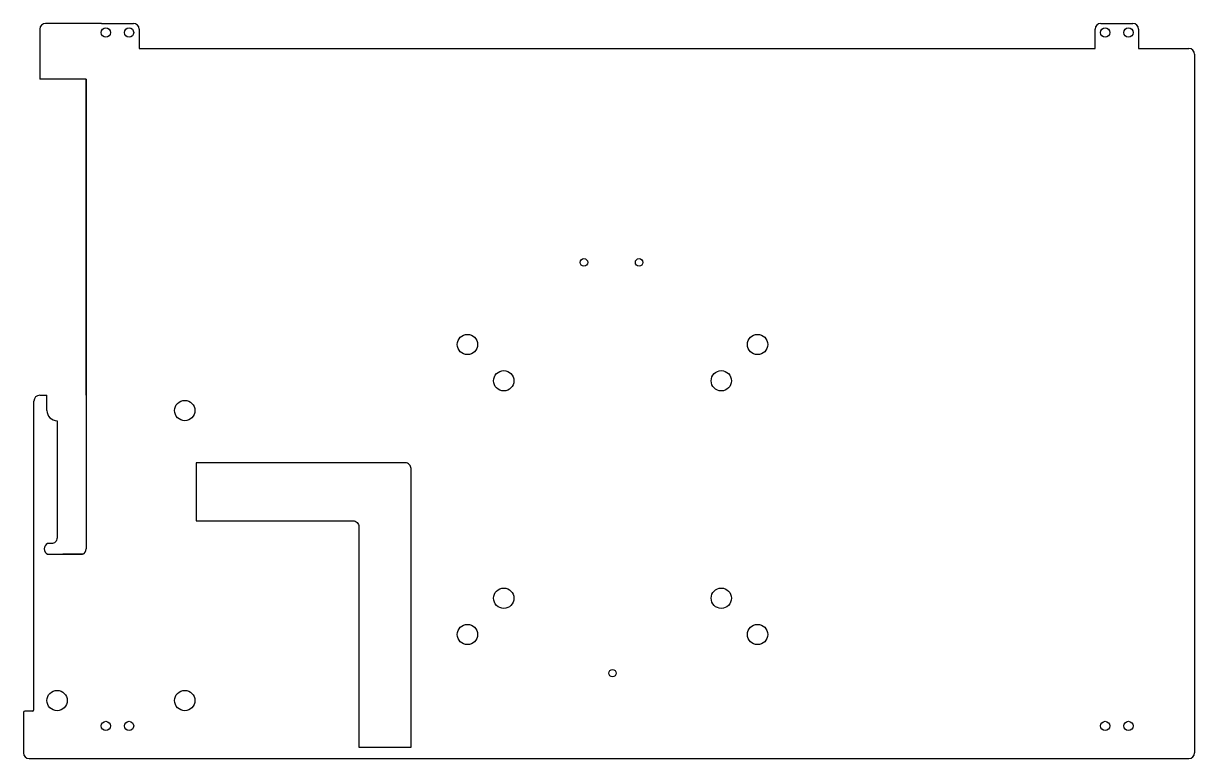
# Model space of a CAD drawing. Header units: millimetres. Extents: x 3429 to 3832, y 1598 to 1851.
import ezdxf

# ---------------------------------------------------------------- set-up
doc = ezdxf.new("R2010")
doc.units = ezdxf.units.MM

msp = doc.modelspace()

# ---------------------------------------------------------------- linework, layer by layer
for p, q in [((3434.17, 1849.19), (3434.17, 1831.96)), ((3455.44, 1851.19), (3436.17, 1851.19)), ((3455.44, 1851.19), (3466.44, 1851.19)), ((3468.44, 1849.19), (3468.44, 1842.54)), ((3797.94, 1842.54), (3797.94, 1849.19)), ((3799.94, 1851.19), (3810.94, 1851.19)), ((3812.94, 1849.19), (3812.94, 1842.54)), ((3468.44, 1842.54), (3797.94, 1842.54)), ((3812.94, 1842.54), (3830.26, 1842.54)), ((3832.26, 1840.54), (3832.26, 1599.69)), ((3450.13, 1831.96), (3434.17, 1831.96)), ((3432.13, 1614.59), (3432.13, 1720.96)), ((3434.13, 1722.96), (3436.63, 1722.96)), ((3436.63, 1717.69), (3436.63, 1722.96)), ((3450.13, 1722.96), (3450.13, 1669.96)), ((3448.95, 1668.15), (3442.13, 1668.15)), ((3428.53, 1613.59), (3428.53, 1599.69)), ((3431.63, 1614.09), (3429.03, 1614.09)), ((3430.53, 1597.69), (3830.26, 1597.69))]:
    msp.add_line(p, q)
msp.add_lwpolyline([(3450.13, 1722.96), (3450.13, 1831.96)], close=True)
for points in [[(3440.13, 1714.19), (3440.13, 1673.8, -0.414215), (3438.13, 1671.8), (3436.83, 1671.8, 0.64575), (3436.83, 1668.15), (3448.83, 1668.15)], [(3448.95, 1668.15, 0.293676), (3450.13, 1669.96, 0.293676)]]:
    msp.add_lwpolyline(points, format="xyb")
msp.add_lwpolyline([(3562.14, 1697.69, 0.414214), (3560.14, 1699.69), (3488.13, 1699.69), (3488.13, 1679.69), (3542.14, 1679.69, -0.414214), (3544.14, 1677.69), (3544.14, 1601.59), (3562.14, 1601.59)], format="xyb", close=True)
for centre, radius in [((3456.94, 1848.04), 1.6), ((3464.94, 1848.04), 1.6), ((3801.44, 1848.04), 1.6), ((3809.44, 1848.04), 1.6), ((3621.77, 1768.78), 1.3), ((3640.77, 1768.78), 1.3), ((3581.6, 1740.47), 3.5), ((3681.6, 1740.47), 3.5), ((3594.1, 1727.97), 3.5), ((3669.1, 1727.97), 3.5), ((3484.13, 1717.69), 3.5), ((3594.1, 1652.97), 3.5), ((3669.1, 1652.97), 3.5), ((3581.6, 1640.47), 3.5), ((3681.6, 1640.47), 3.5), ((3631.6, 1627.14), 1.3), ((3440.13, 1617.69), 3.5), ((3484.13, 1617.69), 3.5), ((3456.94, 1608.94), 1.6), ((3464.94, 1608.94), 1.6), ((3801.44, 1608.94), 1.6), ((3809.44, 1608.94), 1.6)]:
    msp.add_circle(centre, radius)
for centre, radius, start, end in [((3436.17, 1849.19), 2, 90, 180), ((3466.44, 1849.19), 2, 0, 90), ((3799.94, 1849.19), 2, 90, 180), ((3810.94, 1849.19), 2, 0, 90), ((3830.26, 1840.54), 2, 0, 90), ((3434.13, 1720.96), 2, 90, 180), ((3440.13, 1717.69), 3.5, 180, 270), ((3429.03, 1613.59), 0.5, 90, 180), ((3431.63, 1614.59), 0.5, 270, 0), ((3430.53, 1599.69), 2, 180, 270), ((3830.26, 1599.69), 2, 270, 0)]:
    msp.add_arc(centre, radius, start, end)

doc.saveas('drawing.dxf')
